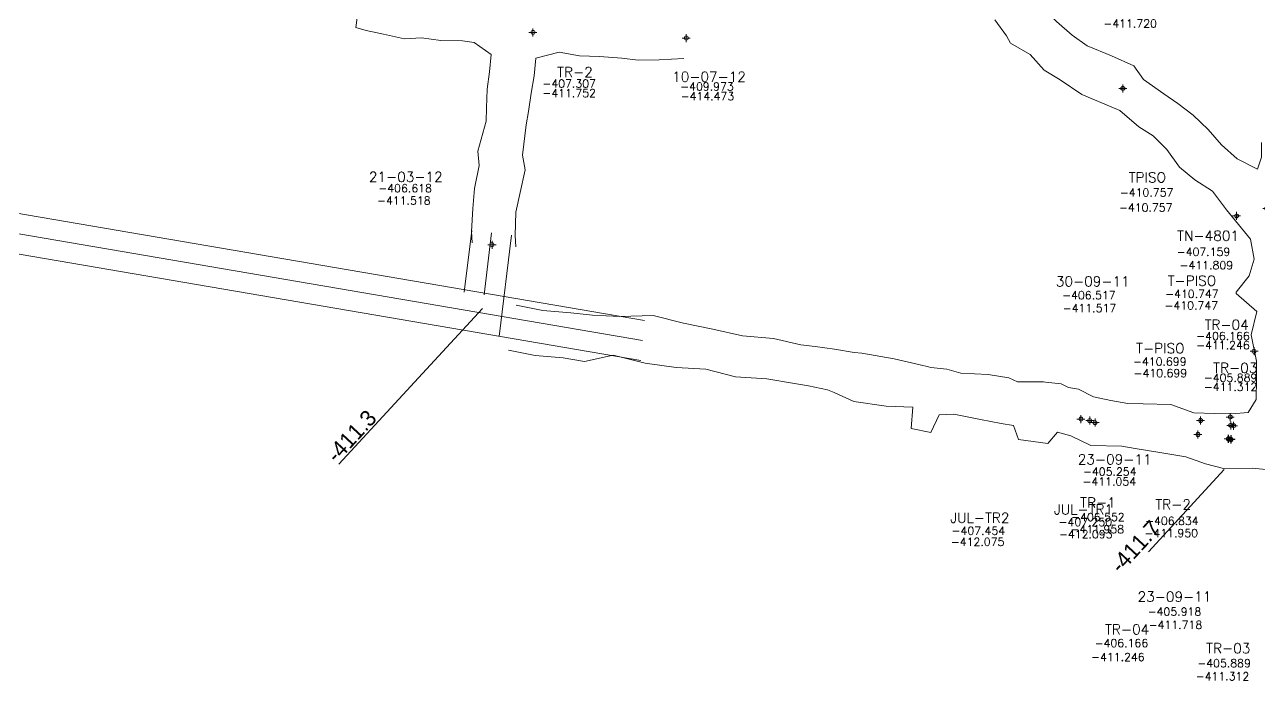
# Model space of a CAD drawing. Extents: x -47776 to 11079, y 0 to 10209.
# Drawn here: x 10241.8 to 10396, y 9916.3 to 9998.2 of the extents above; entities that cross this region are included whole.
import ezdxf
from ezdxf.enums import TextEntityAlignment as Align

# ---------------------------------------------------------------- set-up
doc = ezdxf.new("R2010")
doc.units = 0
doc.header["$MEASUREMENT"] = 0
doc.header["$PDMODE"] = 34
doc.header["$PDSIZE"] = 0.5
for name, color, linetype in [('ANTER', 1, 'Continuous'), ('CF-480-7855-EW-FIC', 226, 'Continuous'), ('CF-480-7855-EW-SCR', 226, 'Continuous'), ('F-480-8194-W-FIC', 4, 'Continuous'), ('F-480-8194-W-SCR', 5, 'Continuous'), ('MARGEN', 7, 'Continuous')]:
    doc.layers.add(name, color=color, linetype=linetype)
doc.styles.add('ROMAND', font='ROMAND.SHX')
doc.styles.add('ROMANS', font='ROMANS.SHX', dxfattribs={"width": 2.5})

# ---------------------------------------------------------------- blocks, each defined once
blk = doc.blocks.new('F2')
at = {"lineweight": 0}
blk.add_point((0, 0), dxfattribs=at)
at = {"lineweight": 0, "style": 'ROMAND'}
for tag, height, p in [('NOMBRE', 1.25, (0.2, 6.62)), ('CIELO', 1, (0.14, 4.62)), ('PISO', 1, (0.14, 3.25))]:
    blk.add_attdef(tag, text='', height=height, dxfattribs=at).set_placement(p, align=Align.CENTER)
at = {"lineweight": 0, "style": 'ROMANS', "flags": 1}
for tag, p in [('MINA', (-0.07, -3.26)), ('LOCALIZACION', (-0.07, -4.93)), ('ESTRUCTURA', (-0.07, -6.62)), ('NIVEL', (-0.07, -8.29)), ('OBRA', (-0.07, -10.12)), ('FECHA', (-0.07, -11.79)), ('ATRAS', (-0.07, -13.48)), ('TOPOGRAFO', (2.67, -15.3))]:
    blk.add_attdef(tag, text='', height=1.25, dxfattribs=at).set_placement(p, align=Align.CENTER)

msp = doc.modelspace()

# ---------------------------------------------------------------- linework, layer by layer
at = {"color": 3, "linetype": 'Continuous', "lineweight": 0, "flags": 128}
for points in [[(10319.19, 9961.25), (10028.41, 10011.02)], [(10318.75, 9956.25), (10027.57, 10006.1)], [(10297.62, 9972.5), (10296.68, 9964.78)], [(10302.58, 9971.91), (10301.05, 9959.28)]]:
    msp.add_lwpolyline(points, dxfattribs=at)
at = {"color": 1, "linetype": 'Continuous', "lineweight": 0, "elevation": -407.6, "flags": 128}
msp.add_lwpolyline([(10318.97, 9958.75), (10027.99, 10008.56)], dxfattribs=at)
at = {"color": 6, "linetype": 'Continuous', "lineweight": 0, "elevation": -407.27, "flags": 128}
msp.add_lwpolyline([(10283.73, 10002.13), (10283.16, 9997.86)], dxfattribs=at)
at = {"color": 1, "linetype": 'Continuous', "lineweight": 0, "flags": 128}
msp.add_lwpolyline([(10300.1, 9972.2), (10299.16, 9964.48)], dxfattribs=at)
at = {"color": 4, "linetype": 'Continuous', "lineweight": 0, "flags": 128}
msp.add_lwpolyline([(10298.95, 9962.75), (10281.03, 9943.3)], dxfattribs=at)
at = {"color": 4, "linetype": 'Continuous', "lineweight": 0, "elevation": -410.71, "flags": 128}
msp.add_lwpolyline([(10391.6, 9942.64), (10382.17, 9932.38)], dxfattribs=at)
at = {"layer": 'CF-480-7855-EW-SCR', "color": 5, "linetype": 'Continuous', "lineweight": 0}
for points in [[(10283.16, 9997.86, -407.27), (10284.43, 9997.49, -407.2), (10286.58, 9997.01, -407.36), (10289.23, 9996.45, -407.82), (10291.36, 9996.57, -408.07), (10293.74, 9996.26, -407.73), (10296.46, 9996.2, -407.59), (10297.94, 9996.01, -407.72), (10300.03, 9994.51, -406.94)], [(10283.16, 9997.86, -411.67), (10284.43, 9997.49, -411.7), (10286.58, 9997.01, -411.86), (10289.23, 9996.45, -412.22), (10291.36, 9996.57, -411.87), (10293.74, 9996.26, -411.73), (10296.46, 9996.2, -411.59), (10297.94, 9996.01, -411.62), (10300.03, 9994.51, -411.54)], [(10299.44, 9986.15, -406.73), (10299.45, 9987.84, -407.19), (10299.55, 9990.14, -407.17), (10299.84, 9992.32, -407.15), (10300.03, 9994.51, -406.94)], [(10299.44, 9986.15, -411.43), (10299.45, 9987.84, -411.59), (10299.55, 9990.14, -411.67), (10299.84, 9992.32, -411.65), (10300.03, 9994.51, -411.54)], [(10304.42, 9985.7, -406.73), (10304.73, 9987.38, -407.19), (10305.03, 9989.66, -407.17), (10305.42, 9991.84, -407.15), (10305.61, 9994.03, -406.94)], [(10304.42, 9985.7, -411.43), (10304.73, 9987.38, -411.59), (10305.03, 9989.66, -411.67), (10305.42, 9991.84, -411.65), (10305.61, 9994.03, -411.54)], [(10324.13, 9993.97, -409.97), (10321.02, 9993.81, -409.5), (10318.42, 9993.8, -408.69), (10316.35, 9994.03, -408.14), (10313.57, 9994.24, -408.21), (10311.08, 9994.32, -408.11), (10308.54, 9994.8, -407.9), (10305.61, 9994.03, -406.94)], [(10324.13, 9993.97, -414.47), (10321.02, 9993.81, -414), (10318.42, 9993.8, -413.79), (10316.35, 9994.03, -413.14), (10313.57, 9994.24, -412.71), (10311.08, 9994.32, -412.31), (10308.54, 9994.8, -412.6), (10305.61, 9994.03, -411.54)], [(10297.66, 9970.96, -406.62), (10297.58, 9972.37, -406.66), (10297.75, 9975.27, -407.03), (10297.97, 9977.75, -406.8), (10298.53, 9980.61, -407.08), (10298.4, 9982.43, -406.63), (10299.44, 9986.15, -406.73)], [(10297.66, 9970.96, -411.52), (10297.58, 9972.37, -411.56), (10297.75, 9975.27, -411.63), (10297.97, 9977.75, -411.6), (10298.53, 9980.61, -411.38), (10298.4, 9982.43, -411.53), (10299.44, 9986.15, -411.43)], [(10303.13, 9970.46, -406.62), (10303.06, 9971.87, -406.66), (10303.12, 9974.78, -407.03), (10303.65, 9977.24, -406.8), (10304.31, 9980.09, -407.08), (10303.98, 9981.93, -406.63), (10304.42, 9985.7, -406.73)], [(10303.13, 9970.46, -411.52), (10303.06, 9971.87, -411.56), (10303.12, 9974.78, -411.63), (10303.65, 9977.24, -411.6), (10304.31, 9980.09, -411.38), (10303.98, 9981.93, -411.53), (10304.42, 9985.7, -411.43)], [(10396.29, 9983.48, -407.31), (10396.26, 9981.67, -406.98), (10395.77, 9980.16, -407.35)], [(10396.29, 9983.48, -411.51), (10396.26, 9981.67, -411.68), (10395.77, 9980.16, -411.75)], [(10391.89, 9975.07, -407.35), (10394.88, 9971.43, -407.33), (10395.34, 9968.91, -407.74), (10394.72, 9966.84, -407.85), (10393.11, 9964.82, -407.36), (10393.1, 9964.62, -407.36), (10395.67, 9962.38, -407.51)], [(10391.89, 9975.07, -411.75), (10394.88, 9971.43, -411.73), (10395.34, 9968.91, -411.74), (10394.72, 9966.84, -411.75), (10393.11, 9964.82, -411.76), (10393.1, 9964.62, -411.76), (10395.67, 9962.38, -411.91)], [(10303.17, 9963.16, -407.44), (10306.5, 9962.49, -407.74), (10310, 9962.2, -407.74), (10312.7, 9961.94, -407.44), (10316.12, 9961.77, -408.04), (10320.29, 9961.87, -407.54), (10324.09, 9960.91, -406.54), (10327.72, 9960.19, -406.64), (10331.43, 9959.36, -406.94), (10335.33, 9959, -406.64), (10338.74, 9958.21, -407.54), (10340.53, 9958.01, -407.24), (10342.92, 9957.7, -407.34), (10345.39, 9957.26, -407.53)], [(10303.17, 9963.16, -411.54), (10306.5, 9962.49, -411.54), (10310, 9962.2, -411.74), (10312.7, 9961.94, -411.64), (10316.12, 9961.77, -411.54), (10320.29, 9961.87, -411.64), (10324.09, 9960.91, -411.64), (10327.72, 9960.19, -411.64), (10331.43, 9959.36, -411.64), (10335.33, 9959, -411.64), (10338.74, 9958.21, -411.64), (10340.53, 9958.01, -411.64), (10342.92, 9957.7, -411.64), (10345.39, 9957.26, -411.81)], [(10395.67, 9962.38, -407.51), (10394.96, 9959.48, -407.22), (10395.64, 9956.18, -408.03), (10395.63, 9953.98, -408.04), (10395.62, 9951.38, -408.05), (10394.61, 9949.78, -407.35)], [(10395.67, 9962.38, -411.91), (10394.96, 9959.48, -412.12), (10395.64, 9956.18, -412.03), (10395.63, 9953.98, -412.04), (10395.62, 9951.38, -411.95), (10394.61, 9949.78, -412.05)], [(10302.21, 9957.54, -407.44), (10305.54, 9956.87, -407.74), (10309.05, 9956.58, -407.74), (10311.71, 9956.13, -407.44), (10315.29, 9956.94, -408.04), (10319.29, 9955.95, -407.54), (10323.15, 9955.39, -406.54), (10326.86, 9955.17, -406.64), (10330.56, 9954.23, -406.94), (10334.47, 9953.97, -406.64), (10337.92, 9953.38, -407.54), (10339.69, 9953.08, -407.24), (10342.04, 9952.58, -407.34), (10342.89, 9952.28, -407.57)], [(10302.21, 9957.54, -411.54), (10305.54, 9956.87, -411.54), (10309.05, 9956.58, -411.74), (10311.71, 9956.13, -411.64), (10315.29, 9956.94, -411.54), (10319.29, 9955.95, -411.64), (10323.15, 9955.39, -411.64), (10326.86, 9955.17, -411.64), (10330.56, 9954.23, -411.64), (10334.47, 9953.97, -411.64), (10337.92, 9953.38, -411.64), (10339.69, 9953.08, -411.64), (10342.04, 9952.58, -411.64), (10342.89, 9952.28, -411.67)], [(10345.39, 9957.26, -411.81), (10346.36, 9957.17, -411.9), (10350.4, 9956.49, -411.83), (10353.62, 9955.74, -411.87), (10354.69, 9955.46, -411.88), (10354.98, 9955.41, -411.88), (10356.97, 9955.18, -411.9), (10358.71, 9954.68, -411.91), (10362.13, 9954.51, -411.84), (10364.69, 9954.08, -411.97)], [(10345.39, 9957.26, -407.53), (10346.36, 9957.17, -407.5), (10350.4, 9956.49, -407.43), (10353.62, 9955.74, -407.77), (10354.69, 9955.46, -407.78), (10354.98, 9955.41, -407.78), (10356.97, 9955.18, -407.9), (10358.71, 9954.68, -407.91), (10362.13, 9954.51, -407.94), (10364.69, 9954.08, -407.97)], [(10364.69, 9954.08, -407.97), (10365.81, 9953.61, -407.45), (10369.02, 9953.58, -407.51), (10369.31, 9953.54, -407.52), (10371.23, 9953.35, -407.71)], [(10364.69, 9954.08, -411.97), (10365.81, 9953.61, -412.05), (10369.02, 9953.58, -411.81), (10369.31, 9953.54, -411.82), (10371.23, 9953.35, -412.11)], [(10371.23, 9953.35, -407.71), (10371.23, 9953.35, -407.71), (10372.16, 9952.89, -407.8), (10373.43, 9952.67, -407.23), (10375.29, 9951.74, -407.22), (10377.44, 9951.28, -406.73), (10379.59, 9950.91, -406.84)], [(10371.23, 9953.35, -412.11), (10371.23, 9953.35, -412.11), (10372.16, 9952.89, -412), (10373.43, 9952.67, -411.63), (10375.29, 9951.74, -411.62), (10377.44, 9951.28, -411.73), (10379.59, 9950.91, -411.74)], [(10342.89, 9952.28, -411.67), (10345.34, 9951.16, -411.9), (10349.4, 9950.58, -411.83), (10352.72, 9950.42, -411.87), (10352.5, 9947.76, -411.88), (10354.97, 9947.29, -411.88), (10356, 9949.46, -411.9), (10357.85, 9949.55, -411.91), (10361.18, 9948.89, -411.84), (10363.75, 9948.4, -411.98)], [(10342.89, 9952.28, -407.57), (10345.34, 9951.16, -407.5), (10349.4, 9950.58, -407.43), (10352.72, 9950.42, -407.77), (10352.5, 9947.76, -407.78), (10354.97, 9947.29, -407.78), (10356, 9949.46, -407.9), (10357.85, 9949.55, -407.91), (10361.18, 9948.89, -407.94), (10363.75, 9948.4, -407.78)], [(10379.59, 9950.91, -406.84), (10379.59, 9950.91, -406.84), (10381.5, 9950.87, -406.75), (10384.94, 9950.75, -406.37), (10387.8, 9949.72, -406.39), (10390.43, 9949.65, -406.3)], [(10379.59, 9950.91, -411.74), (10379.59, 9950.91, -411.74), (10381.5, 9950.87, -411.75), (10384.94, 9950.75, -411.67), (10387.8, 9949.72, -411.89), (10390.43, 9949.65, -412)], [(10390.43, 9949.65, -406.3), (10392.58, 9949.59, -406.54), (10394.61, 9949.78, -407.35)], [(10390.43, 9949.65, -412), (10392.58, 9949.59, -412.24), (10394.61, 9949.78, -412.05)], [(10363.75, 9948.4, -407.78), (10365.29, 9948.13, -407.45), (10365.92, 9946.41, -407.51), (10369.6, 9945.88, -407.52), (10370.78, 9947.33, -407.58)], [(10363.75, 9948.4, -411.98), (10365.29, 9948.13, -412.05), (10365.92, 9946.41, -411.81), (10369.6, 9945.88, -411.82), (10370.78, 9947.33, -411.88)], [(10370.78, 9947.33, -407.58), (10370.78, 9947.33, -407.58), (10370.78, 9947.33, -407.58), (10372.44, 9946.85, -407.23), (10374.96, 9945.65, -406.52), (10374.96, 9945.65, -406.52), (10374.96, 9945.65, -406.52)], [(10370.78, 9947.33, -411.88), (10370.78, 9947.33, -411.88), (10370.78, 9947.33, -411.88), (10372.44, 9946.85, -411.63), (10374.96, 9945.65, -411.52), (10374.96, 9945.65, -411.52), (10374.96, 9945.65, -411.52)], [(10374.96, 9945.65, -406.52), (10378.81, 9945.56, -406.44), (10380.48, 9945.26, -406.75), (10383.84, 9944.75, -406.37), (10386.8, 9944.21, -406.39), (10389.28, 9943.35, -406.3)], [(10374.96, 9945.65, -411.52), (10378.81, 9945.56, -411.54), (10380.48, 9945.26, -411.75), (10383.84, 9944.75, -411.67), (10386.8, 9944.21, -411.89), (10389.28, 9943.35, -412)], [(10389.28, 9943.35, -406.3), (10391.51, 9942.77, -406.54), (10395.15, 9942.81, -406.86), (10398.94, 9942.42, -407.29), (10401.34, 9942.24, -407.87), (10403.66, 9941.57, -407.45), (10406.72, 9941.09, -407.65), (10406.79, 9940.88, -407.85), (10409.95, 9940.39, -407.96), (10410.05, 9940.37, -407.96), (10412.28, 9940.42, -408.24), (10416.17, 9939.41, -408.77), (10420, 9938.7, -408.9), (10423.92, 9938.5, -408.93), (10426.49, 9937.48, -408.82), (10427.25, 9935.87, -408.97), (10430.46, 9935.6, -408.98), (10431.42, 9937.32, -408.98), (10435.19, 9936.83, -408.51), (10438.4, 9936.02, -408.61), (10445.47, 9935.41, -408.58)], [(10389.28, 9943.35, -412), (10391.51, 9942.77, -412.24), (10395.15, 9942.81, -411.76), (10398.94, 9942.42, -411.99), (10401.34, 9942.24, -411.97), (10403.66, 9941.57, -412.15), (10406.72, 9941.09, -412.25), (10406.79, 9940.88, -412.25), (10409.95, 9940.39, -412.36), (10410.05, 9940.37, -412.36), (10412.28, 9940.42, -412.24), (10416.17, 9939.41, -412.57), (10420, 9938.7, -412.7), (10423.92, 9938.5, -412.73), (10426.49, 9937.48, -412.92), (10427.25, 9935.87, -412.97), (10430.46, 9935.6, -412.98), (10431.42, 9937.32, -413.08), (10435.19, 9936.83, -413.21), (10438.4, 9936.02, -413.41), (10445.47, 9935.41, -413.08)]]:
    msp.add_polyline3d(points, dxfattribs=at)
at = {"layer": 'F-480-8194-W-SCR', "linetype": 'Continuous', "lineweight": 0}
for points in [[(10368.39, 10000.91, -407.96), (10368.39, 10000.91, -407.96), (10368.72, 10000.67, -407.45), (10370.66, 9998.62, -407.73), (10372.63, 9996.92, -407.61), (10374.49, 9995.56, -407.29)], [(10368.39, 10000.91, -411.66), (10368.39, 10000.91, -411.66), (10368.72, 10000.67, -411.55), (10370.66, 9998.62, -411.63), (10372.63, 9996.92, -411.61), (10374.49, 9995.56, -411.69)], [(10362.96, 9998.81, -408.28), (10364.4, 9996.84, -407.96)], [(10362.96, 9998.81, -411.68), (10364.4, 9996.84, -411.66)], [(10364.4, 9996.84, -407.96), (10364.4, 9996.84, -407.96), (10364.92, 9995.9, -407.45), (10367.36, 9994.47, -407.73), (10369.14, 9992.54, -407.61), (10371.13, 9991.34, -407.29)], [(10364.4, 9996.84, -411.66), (10364.4, 9996.84, -411.66), (10364.92, 9995.9, -411.55), (10367.36, 9994.47, -411.63), (10369.14, 9992.54, -411.61), (10371.13, 9991.34, -411.69)], [(10374.49, 9995.56, -407.29), (10377.52, 9994.33, -407.55), (10380.33, 9993.07, -407.65), (10381.55, 9991.38, -407.65), (10384.08, 9989.58, -407.65), (10385.81, 9988.38, -407.55), (10387.72, 9986.93, -407.35), (10389.61, 9985.11, -407.05), (10391.29, 9983.2, -407.05), (10393.24, 9981.46, -407.25), (10395.77, 9980.16, -407.35)], [(10374.49, 9995.56, -411.69), (10377.52, 9994.33, -411.85), (10380.33, 9993.07, -411.85), (10381.55, 9991.38, -412.05), (10384.08, 9989.58, -411.85), (10385.81, 9988.38, -411.85), (10387.72, 9986.93, -411.85), (10389.61, 9985.11, -411.85), (10391.29, 9983.2, -411.85), (10393.24, 9981.46, -411.65), (10395.77, 9980.16, -411.75)], [(10371.13, 9991.34, -407.29), (10373.82, 9989.48, -407.55), (10376.69, 9988.3, -407.65), (10378.58, 9987.48, -407.65), (10380.93, 9985.44, -407.65), (10382.72, 9984.33, -407.55), (10384.45, 9982.63, -407.35), (10386.03, 9980.42, -407.05), (10387.96, 9978.83, -407.05), (10390.14, 9977.41, -407.25), (10391.89, 9975.07, -407.35)], [(10371.13, 9991.34, -411.69), (10373.82, 9989.48, -411.85), (10376.69, 9988.3, -411.85), (10378.58, 9987.48, -412.05), (10380.93, 9985.44, -411.85), (10382.72, 9984.33, -411.85), (10384.45, 9982.63, -411.85), (10386.03, 9980.42, -411.85), (10387.96, 9978.83, -411.85), (10390.14, 9977.41, -411.65), (10391.89, 9975.07, -411.75)]]:
    msp.add_polyline3d(points, dxfattribs=at)

# ---------------------------------------------------------------- block references
at = {"color": 6, "linetype": 'Continuous', "lineweight": 0}
ref = msp.add_blockref('F2', (10300.15, 9970.73, -406.62), dxfattribs=at)
ref.add_attrib('NOMBRE', '21-03-12', dxfattribs={"lineweight": 0, "height": 1.25, "style": 'ROMAND'}).set_placement((10289.38, 9978.58, -406.62), align=Align.CENTER)
ref.add_attrib('CIELO', '-406.618', dxfattribs={"lineweight": 0, "height": 1, "style": 'ROMAND'}).set_placement((10289.3, 9977.28, -406.62), align=Align.CENTER)
ref.add_attrib('PISO', '-411.518', dxfattribs={"lineweight": 0, "height": 1, "style": 'ROMAND'}).set_placement((10289.14, 9975.74, -406.62), align=Align.CENTER)
at = {"layer": 'ANTER', "color": 1, "linetype": 'Continuous', "lineweight": 0}
ref = msp.add_blockref('F2', (10375.48, 9948.51, -406.52), dxfattribs=at)
ref.add_attrib('NOMBRE', '30-09-11', dxfattribs={"layer": '0', "lineweight": 0, "height": 1.25, "style": 'ROMAND'}).set_placement((10375.19, 9965.52, -406.52), align=Align.CENTER)
ref.add_attrib('CIELO', '-406.517', dxfattribs={"layer": '0', "lineweight": 0, "height": 1, "style": 'ROMAND'}).set_placement((10374.71, 9963.92, -406.52), align=Align.CENTER)
ref.add_attrib('PISO', '-411.517', dxfattribs={"layer": '0', "lineweight": 0, "height": 1, "style": 'ROMAND'}).set_placement((10374.79, 9962.31, -406.52), align=Align.CENTER)
ref = msp.add_blockref('F2', (10395.34, 9957.41, -410.75), dxfattribs=at)
ref.add_attrib('NOMBRE', 'T-PISO', dxfattribs={"layer": '0', "lineweight": 0, "height": 1.25, "style": 'ROMAND'}).set_placement((10387.58, 9965.61, -410.75), align=Align.CENTER)
ref.add_attrib('CIELO', '-410.747', dxfattribs={"layer": '0', "lineweight": 0, "height": 1, "style": 'ROMAND'}).set_placement((10387.58, 9964.08, -410.75), align=Align.CENTER)
ref.add_attrib('PISO', '-410.747', dxfattribs={"layer": '0', "lineweight": 0, "height": 1, "style": 'ROMAND'}).set_placement((10387.5, 9962.64, -410.75), align=Align.CENTER)
ref = msp.add_blockref('F2', (10392.36, 9949.2, -410.7), dxfattribs=at)
ref.add_attrib('NOMBRE', 'T-PISO', dxfattribs={"layer": '0', "lineweight": 0, "height": 1.25, "style": 'ROMAND'}).set_placement((10383.64, 9957.16, -410.7), align=Align.CENTER)
ref.add_attrib('CIELO', '-410.699', dxfattribs={"layer": '0', "lineweight": 0, "height": 1, "style": 'ROMAND'}).set_placement((10383.56, 9955.63, -410.7), align=Align.CENTER)
ref.add_attrib('PISO', '-410.699', dxfattribs={"layer": '0', "lineweight": 0, "height": 1, "style": 'ROMAND'}).set_placement((10383.64, 9954.19, -410.7), align=Align.CENTER)
ref = msp.add_blockref('F2', (10388.33, 9947.02, -405.92), dxfattribs=at)
ref.add_attrib('NOMBRE', '23-09-11', dxfattribs={"layer": '0', "lineweight": 0, "height": 1.25, "style": 'ROMAND'}).set_placement((10385.4, 9926.14, -405.92), align=Align.CENTER)
ref.add_attrib('CIELO', '-405.918', dxfattribs={"layer": '0', "lineweight": 0, "height": 1, "style": 'ROMAND'}).set_placement((10385.4, 9924.39, -405.92), align=Align.CENTER)
ref.add_attrib('PISO', '-411.718', dxfattribs={"layer": '0', "lineweight": 0, "height": 1, "style": 'ROMAND'}).set_placement((10385.52, 9922.75, -405.92), align=Align.CENTER)
ref = msp.add_blockref('F2', (10392.46, 9946.39, -406.55), dxfattribs=at)
ref.add_attrib('NOMBRE', 'TR-1', dxfattribs={"layer": '0', "lineweight": 0, "height": 1.25, "style": 'ROMAND'}).set_placement((10375.84, 9937.89, -406.55), align=Align.CENTER)
ref.add_attrib('CIELO', '-406.552', dxfattribs={"layer": '0', "lineweight": 0, "height": 1, "style": 'ROMAND'}).set_placement((10375.84, 9936.21, -406.55), align=Align.CENTER)
ref.add_attrib('PISO', '-411.958', dxfattribs={"layer": '0', "lineweight": 0, "height": 1, "style": 'ROMAND'}).set_placement((10375.76, 9934.68, -406.55), align=Align.CENTER)
ref = msp.add_blockref('F2', (10392.11, 9946.46, -406.83), dxfattribs=at)
ref.add_attrib('NOMBRE', 'TR-2', dxfattribs={"layer": '0', "lineweight": 0, "height": 1.25, "style": 'ROMAND'}).set_placement((10385.24, 9937.65, -406.83), align=Align.CENTER)
ref.add_attrib('CIELO', '-406.834', dxfattribs={"layer": '0', "lineweight": 0, "height": 1, "style": 'ROMAND'}).set_placement((10385.08, 9935.73, -406.83), align=Align.CENTER)
ref.add_attrib('PISO', '-411.950', dxfattribs={"layer": '0', "lineweight": 0, "height": 1, "style": 'ROMAND'}).set_placement((10385, 9934.2, -406.83), align=Align.CENTER)
at = {"layer": 'CF-480-7855-EW-FIC', "color": 8, "linetype": 'Continuous', "lineweight": 0}
ref = msp.add_blockref('F2', (10392.44, 9948.16, -406.17), dxfattribs=at)
ref.add_attrib('NOMBRE', 'TR-04', dxfattribs={"layer": '0', "lineweight": 0, "height": 1.25, "style": 'ROMAND'}).set_placement((10391.92, 9960.11, -406.17), align=Align.CENTER)
ref.add_attrib('CIELO', '-406.166', dxfattribs={"layer": '0', "lineweight": 0, "height": 1, "style": 'ROMAND'}).set_placement((10391.46, 9958.82, -406.17), align=Align.CENTER)
ref.add_attrib('PISO', '-411.246', dxfattribs={"layer": '0', "lineweight": 0, "height": 1, "style": 'ROMAND'}).set_placement((10391.46, 9957.68, -406.17), align=Align.CENTER)
ref = msp.add_blockref('F2', (10392.79, 9948.11, -405.89), dxfattribs=at)
ref.add_attrib('NOMBRE', 'TR-03', dxfattribs={"layer": '0', "lineweight": 0, "height": 1.25, "style": 'ROMAND'}).set_placement((10392.99, 9954.72, -405.89), align=Align.CENTER)
ref.add_attrib('CIELO', '-405.889', dxfattribs={"layer": '0', "lineweight": 0, "height": 1, "style": 'ROMAND'}).set_placement((10392.41, 9953.61, -405.89), align=Align.CENTER)
ref.add_attrib('PISO', '-411.312', dxfattribs={"layer": '0', "lineweight": 0, "height": 1, "style": 'ROMAND'}).set_placement((10392.41, 9952.47, -405.89), align=Align.CENTER)
ref = msp.add_blockref('F2', (10388.66, 9948.77, -405.25), dxfattribs=at)
ref.add_attrib('NOMBRE', '23-09-11', dxfattribs={"layer": '0', "lineweight": 0, "height": 1.25, "style": 'ROMAND'}).set_placement((10377.93, 9943.29, -405.25), align=Align.CENTER)
ref.add_attrib('CIELO', '-405.254', dxfattribs={"layer": '0', "lineweight": 0, "height": 1, "style": 'ROMAND'}).set_placement((10377.32, 9941.88, -405.25), align=Align.CENTER)
ref.add_attrib('PISO', '-411.054', dxfattribs={"layer": '0', "lineweight": 0, "height": 1, "style": 'ROMAND'}).set_placement((10377.26, 9940.65, -405.25), align=Align.CENTER)
ref = msp.add_blockref('F2', (10392.14, 9946.48, -409.94), dxfattribs=at)
ref.add_attrib('NOMBRE', 'TR-04', dxfattribs={"layer": '0', "lineweight": 0, "height": 1.25, "style": 'ROMAND'}).set_placement((10379.49, 9922.05, -409.94), align=Align.CENTER)
ref.add_attrib('CIELO', '-406.166', dxfattribs={"layer": '0', "lineweight": 0, "height": 1, "style": 'ROMAND'}).set_placement((10378.77, 9920.46, -409.94), align=Align.CENTER)
ref.add_attrib('PISO', '-411.246', dxfattribs={"layer": '0', "lineweight": 0, "height": 1, "style": 'ROMAND'}).set_placement((10378.33, 9918.72, -409.94), align=Align.CENTER)
ref = msp.add_blockref('F2', (10392.48, 9946.43, -409.66), dxfattribs=at)
ref.add_attrib('NOMBRE', 'TR-03', dxfattribs={"layer": '0', "lineweight": 0, "height": 1.25, "style": 'ROMAND'}).set_placement((10392.12, 9919.69, -409.66), align=Align.CENTER)
ref.add_attrib('CIELO', '-405.889', dxfattribs={"layer": '0', "lineweight": 0, "height": 1, "style": 'ROMAND'}).set_placement((10391.6, 9917.95, -409.66), align=Align.CENTER)
ref.add_attrib('PISO', '-411.312', dxfattribs={"layer": '0', "lineweight": 0, "height": 1, "style": 'ROMAND'}).set_placement((10391.4, 9916.31, -409.66), align=Align.CENTER)
at = {"layer": 'F-480-8194-W-FIC', "color": 4, "linetype": 'Continuous', "lineweight": 0}
ref = msp.add_blockref('F2', (10378.95, 9990.25, -408.04), dxfattribs=at)
ref.add_attrib('NOMBRE', 'JCR-1223', dxfattribs={"layer": '0', "lineweight": 0, "height": 1.25, "style": 'ROMAND'}).set_placement((10380.15, 10000.9, -408.04), align=Align.CENTER)
ref.add_attrib('CIELO', '-408.036', dxfattribs={"layer": '0', "lineweight": 0, "height": 1, "style": 'ROMAND'}).set_placement((10379.96, 9999.29, -408.04), align=Align.CENTER)
ref.add_attrib('PISO', '-411.720', dxfattribs={"layer": '0', "lineweight": 0, "height": 1, "style": 'ROMAND'}).set_placement((10379.87, 9997.86, -408.04), align=Align.CENTER)
ref = msp.add_blockref('F2', (10324.42, 9996.55, -409.97), dxfattribs=at)
ref.add_attrib('NOMBRE', '10-07-12', dxfattribs={"layer": '0', "lineweight": 0, "height": 1.25, "style": 'ROMAND'}).set_placement((10327.26, 9991.09, -409.97), align=Align.CENTER)
ref.add_attrib('CIELO', '-409.973', dxfattribs={"layer": '0', "lineweight": 0, "height": 1, "style": 'ROMAND'}).set_placement((10327, 9989.99, -409.97), align=Align.CENTER)
ref.add_attrib('PISO', '-414.473', dxfattribs={"layer": '0', "lineweight": 0, "height": 1, "style": 'ROMAND'}).set_placement((10327.06, 9988.77, -409.97), align=Align.CENTER)
ref = msp.add_blockref('F2', (10393.15, 9974.33, -410.76), dxfattribs=at)
ref.add_attrib('NOMBRE', 'TPISO', dxfattribs={"layer": '0', "lineweight": 0, "height": 1.25, "style": 'ROMAND'}).set_placement((10382.01, 9978.51, -410.76), align=Align.CENTER)
ref.add_attrib('CIELO', '-410.757', dxfattribs={"layer": '0', "lineweight": 0, "height": 1, "style": 'ROMAND'}).set_placement((10381.92, 9976.75, -410.76), align=Align.CENTER)
ref.add_attrib('PISO', '-410.757', dxfattribs={"layer": '0', "lineweight": 0, "height": 1, "style": 'ROMAND'}).set_placement((10381.81, 9974.87, -410.76), align=Align.CENTER)
ref = msp.add_blockref('F2', (10396.93, 9975.25, -407.16), dxfattribs=at)
ref.add_attrib('NOMBRE', 'TN-4801', dxfattribs={"layer": '0', "lineweight": 0, "height": 1.25, "style": 'ROMAND'}).set_placement((10389.6, 9971.22, -407.16), align=Align.CENTER)
ref.add_attrib('CIELO', '-407.159', dxfattribs={"layer": '0', "lineweight": 0, "height": 1, "style": 'ROMAND'}).set_placement((10389.03, 9969.34, -407.16), align=Align.CENTER)
ref.add_attrib('PISO', '-411.809', dxfattribs={"layer": '0', "lineweight": 0, "height": 1, "style": 'ROMAND'}).set_placement((10389.38, 9967.67, -407.16), align=Align.CENTER)
ref = msp.add_blockref('F2', (10373.72, 9948.94, -407.45), dxfattribs=at)
ref.add_attrib('NOMBRE', 'JUL-TR2', dxfattribs={"layer": '0', "lineweight": 0, "height": 1.25, "style": 'ROMAND'}).set_placement((10361.09, 9935.99, -407.45), align=Align.CENTER)
ref.add_attrib('CIELO', '-407.454', dxfattribs={"layer": '0', "lineweight": 0, "height": 1, "style": 'ROMAND'}).set_placement((10360.9, 9934.5, -407.45), align=Align.CENTER)
ref.add_attrib('PISO', '-412.075', dxfattribs={"layer": '0', "lineweight": 0, "height": 1, "style": 'ROMAND'}).set_placement((10360.81, 9933.11, -407.45), align=Align.CENTER)
ref = msp.add_blockref('F2', (10374.81, 9948.76, -407.25), dxfattribs=at)
ref.add_attrib('NOMBRE', 'JUL-TR1', dxfattribs={"layer": '0', "lineweight": 0, "height": 1.25, "style": 'ROMAND'}).set_placement((10374.04, 9937.03, -407.25), align=Align.CENTER)
ref.add_attrib('CIELO', '-407.250', dxfattribs={"layer": '0', "lineweight": 0, "height": 1, "style": 'ROMAND'}).set_placement((10374.26, 9935.58, -407.25), align=Align.CENTER)
ref.add_attrib('PISO', '-412.093', dxfattribs={"layer": '0', "lineweight": 0, "height": 1, "style": 'ROMAND'}).set_placement((10374.32, 9934.06, -407.25), align=Align.CENTER)
at = {"layer": 'MARGEN', "color": 6, "linetype": 'Continuous', "lineweight": 0}
ref = msp.add_blockref('F2', (10305.27, 9997.25, -407.31), dxfattribs=at)
ref.add_attrib('NOMBRE', 'TR-2', dxfattribs={"layer": '0', "lineweight": 0, "height": 1.25, "style": 'ROMAND'}).set_placement((10310.51, 9991.66, -407.31), align=Align.CENTER)
ref.add_attrib('CIELO', '-407.307', dxfattribs={"layer": '0', "lineweight": 0, "height": 1, "style": 'ROMAND'}).set_placement((10309.79, 9990.35, -407.31), align=Align.CENTER)
ref.add_attrib('PISO', '-411.752', dxfattribs={"layer": '0', "lineweight": 0, "height": 1, "style": 'ROMAND'}).set_placement((10309.79, 9989.17, -407.31), align=Align.CENTER)

# ---------------------------------------------------------------- texts
at = {"color": 4, "linetype": 'Continuous', "lineweight": 0, "char_height": 2, "width": 18.7404, "attachment_point": 1, "rotation": 47.2524}
for s, insert in [('-411.3', (10279.27, 9944.72, 410.71)), ('-411.7', (10377.18, 9930.9))]:
    msp.add_mtext(s, dxfattribs=dict(at, insert=insert))

doc.saveas('drawing.dxf')
